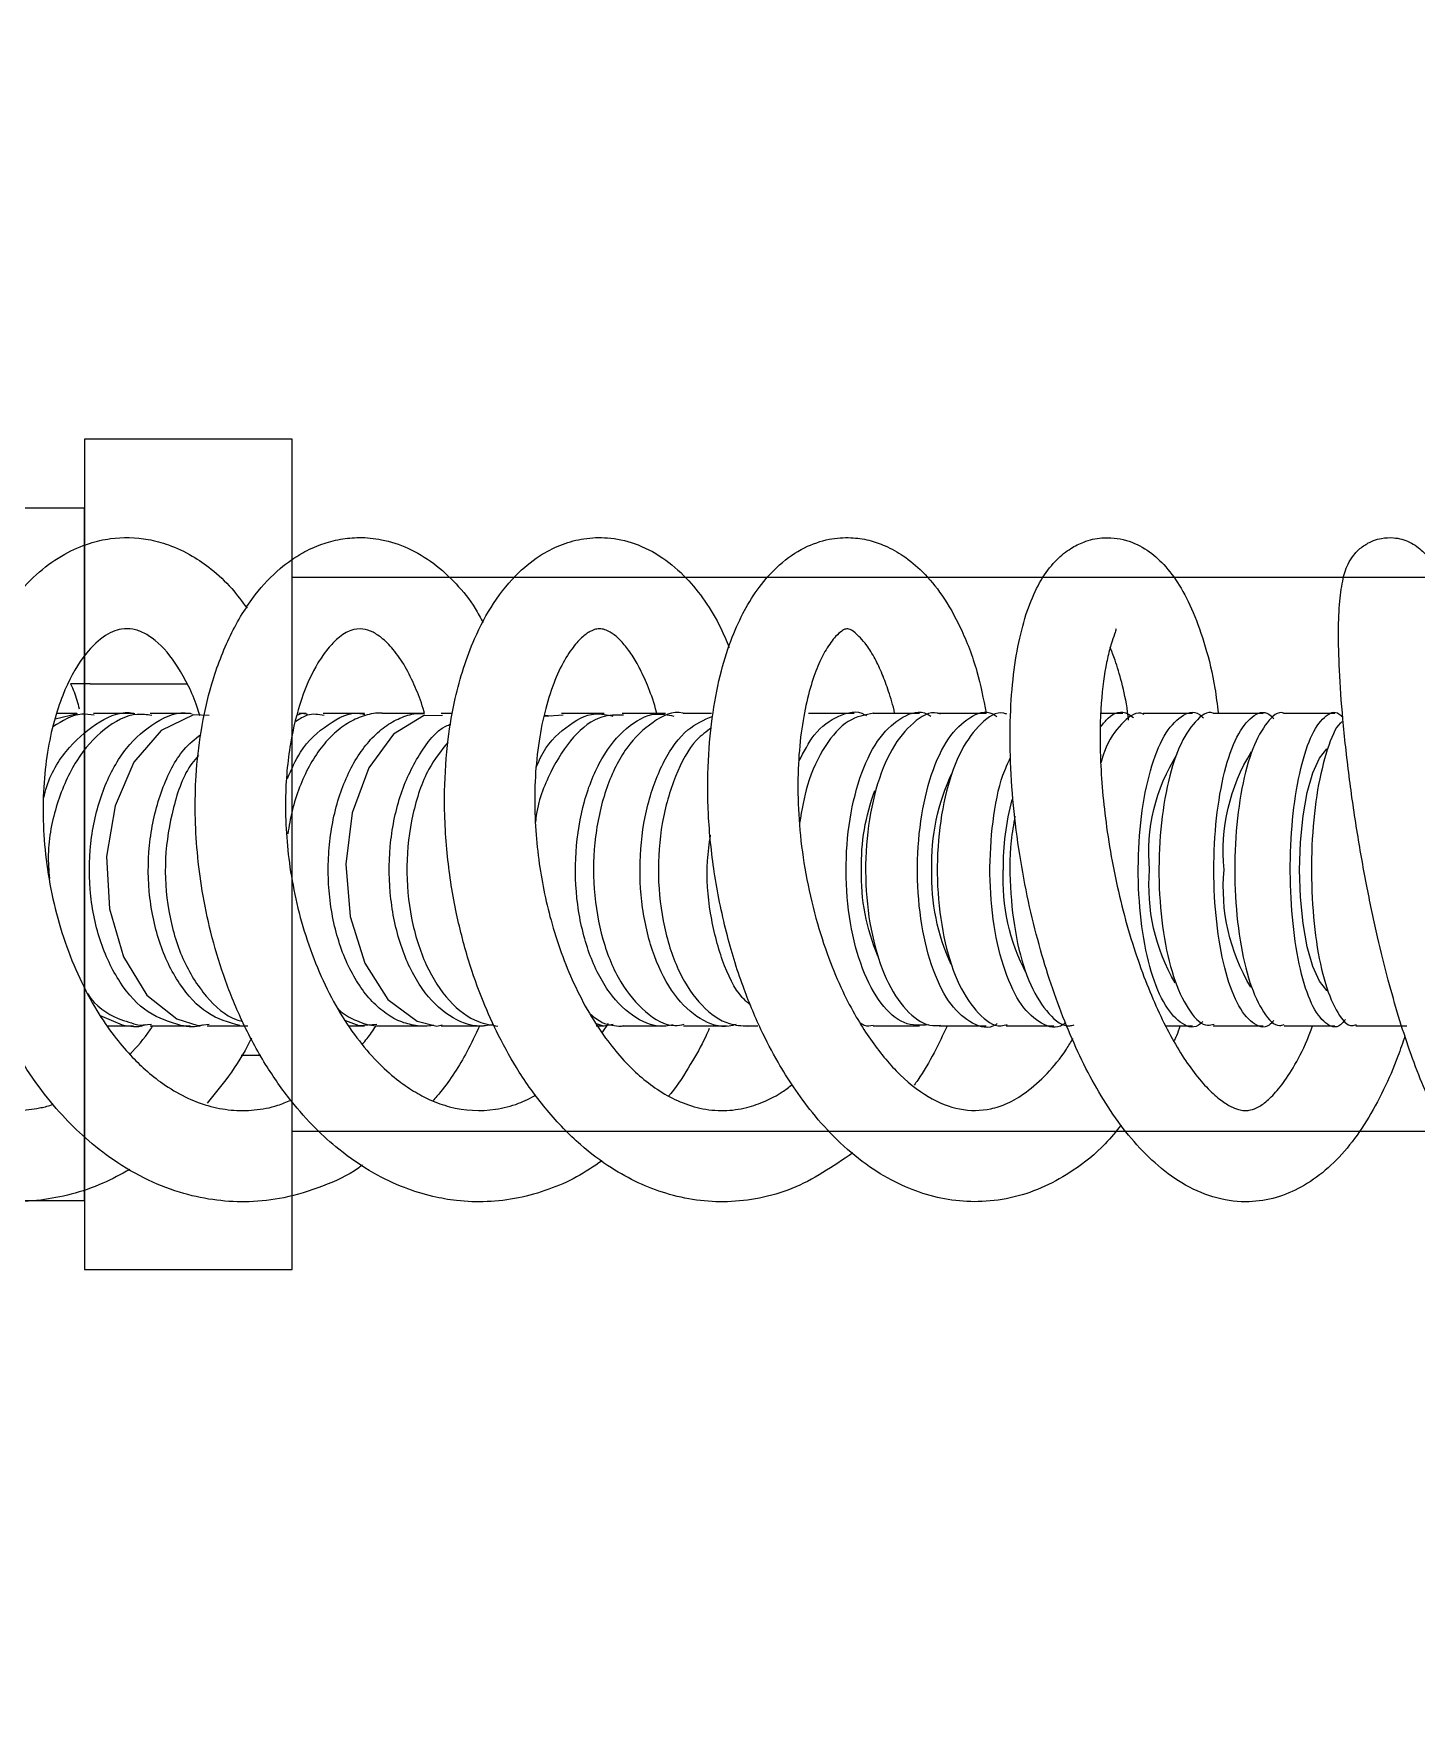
# Model space of a CAD drawing. Header units: millimetres. Extents: x 12325263 to 13848842, y -1463133 to 573208.
# Drawn here: x 12584369.4 to 12584449.3, y -830362.7 to -830265.3 of the extents above; entities that cross this region are included whole.
import ezdxf
from ezdxf.xclip import XClip

# ---------------------------------------------------------------- set-up
doc = ezdxf.new("R2010")
doc.units = ezdxf.units.MM
doc.header["$LTSCALE"] = 1000
doc.header["$XCLIPFRAME"] = 0
for name, color, linetype in [('fur202301', 252, 'Continuous'), ('WALL', 5, 'Continuous'), ('WALL-SHATCH', 8, 'Continuous'), ('建筑-楼板开洞', 251, 'Continuous')]:
    doc.layers.add(name, color=color, linetype=linetype)

# ---------------------------------------------------------------- blocks, each defined once
blk = doc.blocks.new('adgshg13-A$C7F010FC0')
at = {"layer": 'WALL-SHATCH'}
h = blk.add_hatch(color=256, dxfattribs=at)
h.dxf.hatch_style = 1
h.paths.add_polyline_path([(-60384.171, -16880.895), (-763.165, 197.479), (12587.619, -13153.304), (12587.619, -157996.02), (-162964.851, -188820.432), (-171262.381, -180522.901), (-171262.381, -31310.898), (-150707.191, -10755.708), (-131860.078, -7980.895), (-99162.381, -7980.895), (-99162.381, -4980.895), (-76620.428, -4980.895), (-70107.652, -16880.895)], flags=16)
h.paths.add_polyline_path([(-60091.229, -16380.895), (-646.877, 646.877), (12987.619, -12987.619), (12987.619, -158331.905), (-163100.584, -189250.384), (-171662.381, -180688.586), (-171662.381, -31145.213), (-150777.896, -10260.728), (-131896.687, -7480.895), (-99562.381, -7480.895), (-99562.381, -4580.895), (-76365.552, -4580.895), (-69907.506, -16380.895)])
blk = doc.blocks.new('A$C4C7A72D3')
at = {"layer": 'WALL', "color": 1}
blk.add_blockref('adgshg13-A$C7F010FC0', (210433.012, 205503.569), dxfattribs=at)
blk = doc.blocks.new('*U1544')
at = {"color": 1, "lineweight": 0, "ltscale": 10}
for points in [[(1404.124, -155), (1404.124, -175.226), (1364.124, -175.226), (1364.124, -155)], [(1368.124, -395.286), (1368.124, -187.226)], [(1400.124, -187.226), (1400.124, -394.726)]]:
    blk.add_lwpolyline(points, dxfattribs=at)
blk.add_lwpolyline([(1360.124, -187.226), (1360.124, -175.226), (1408.124, -175.226), (1408.124, -187.226)], close=True, dxfattribs=at)
blk = doc.blocks.new('asdgag2019070515155847995')
for p, q in [((151.773, -173.624), (151.773, -174.798)), ((152.093, -173.528), (151.788, -174.82)), ((150.07, -175.56), (150.07, -174.43)), ((150.07, -175.56), (150.07, -181.157)), ((151.773, -175.755), (151.773, -178.061)), ((169.81, -177.431), (169.259, -176.154)), ((169.861, -178.061), (169.861, -176.532)), ((151.773, -179.027), (151.773, -181.355)), ((169.81, -178.396), (169.743, -179.1)), ((169.861, -181.355), (169.861, -179.027)), ((169.821, -181.78), (169.746, -182.433)), ((169.861, -184.68), (169.861, -182.331)), ((171.565, -185.426), (171.565, -184.282)), ((151.773, -187.612), (151.773, -188.036)), ((151.773, -189.03), (151.773, -191.424)), ((169.846, -191.104), (169.56, -190.331)), ((169.861, -191.424), (169.861, -190.477)), ((169.767, -192.132), (169.846, -191.104)), ((151.773, -192.427), (151.773, -194.843)), ((169.846, -192.106), (169.832, -192.441)), ((169.861, -194.843), (169.861, -192.426)), ((169.852, -195.604), (169.791, -195.902)), ((151.773, -195.854), (151.773, -196.438)), ((169.861, -198.29), (169.861, -195.854)), ((151.884, -201.863), (151.935, -202.221)), ((151.886, -202.896), (151.966, -201.794)), ((151.773, -202.793), (151.773, -205.269)), ((170.241, -205.154), (169.714, -205.513)), ((169.861, -205.225), (169.735, -204.814)), ((169.768, -205.785), (169.861, -205.225)), ((169.861, -205.269), (169.861, -204.802)), ((151.773, -206.306), (151.773, -208.803)), ((169.861, -206.261), (169.826, -206.387)), ((169.861, -208.802), (169.861, -206.306)), ((151.773, -209.848), (151.773, -211.11)), ((169.861, -211.11), (169.861, -209.847)), ((151.773, -211.11), (151.773, -211.474)), ((169.861, -212.37), (169.861, -211.11)), ((169.861, -214.157), (169.861, -213.431)), ((151.773, -217.084), (151.773, -219.714)), ((151.773, -220.821), (151.773, -223.498)), ((169.861, -223.499), (169.861, -220.819)), ((151.773, -224.625), (151.773, -227.347)), ((169.861, -227.348), (169.861, -224.626)), ((169.861, -231.264), (169.861, -228.494)), ((151.773, -233.946), (151.773, -235.244)), ((151.773, -236.425), (151.773, -239.272)), ((169.861, -239.273), (169.861, -237.683)), ((151.773, -240.469), (151.773, -243.355)), ((169.861, -243.354), (169.861, -240.47)), ((151.773, -244.567), (151.773, -247.487)), ((169.861, -247.487), (169.861, -244.566)), ((169.861, -251.655), (169.861, -248.711))]:
    blk.add_line(p, q)
at = {"flags": 128}
for points in [[(151.903, -182.44), (151.859, -181.527), (152.775, -179.659), (154.598, -178.091), (157.123, -177.001), (160.063, -176.512), (163.089, -176.679), (165.858, -177.483), (168.06, -178.833), (169.444, -180.578), (169.821, -181.78), (169.821, -181.78)], [(151.898, -195.927), (151.931, -194.825), (152.989, -193.087), (154.93, -191.661), (157.534, -190.707), (160.508, -190.334), (163.517, -190.582), (166.222, -191.425), (168.318, -192.767), (169.568, -194.457), (169.852, -195.604), (169.852, -195.604)], [(160.817, -245.456), (159.224, -245.507), (157.711, -245.657), (156.354, -245.899), (155.22, -246.22), (154.367, -246.605), (153.838, -247.034), (153.838, -247.034)], [(167.832, -247.081), (167.797, -247.034), (167.267, -246.605), (166.414, -246.22), (165.281, -245.899), (163.923, -245.657), (162.41, -245.507), (160.817, -245.456)]]:
    blk.add_lwpolyline(points, dxfattribs=at)
for centre, radius, start, end in [((160.578, -232.602), 12.469, 88.90241, 110.33522), ((161.097, -232.232), 12.1, 67.07613, 91.32427), ((160.457, -236.315), 12.119, 88.29803, 115.57297), ((161.164, -236.446), 12.25, 65.19125, 91.62097), ((160.679, -243.454), 15.118, 89.47442, 105.03298), ((161.352, -240.098), 11.775, 62.28663, 92.60468), ((159.83, -247.441), 10.698, 84.70354, 122.21577), ((161.749, -247.898), 11.148, 59.79774, 94.79417), ((159.742, -251.976), 10.931, 84.35428, 121.80755), ((161.87, -252.185), 11.137, 59.00628, 95.42172)]:
    blk.add_arc(centre, radius, start, end)
at = {"color": 1}
for points, knots in [([(178.135, -177.846), (178.419, -177.333), (179.021, -176.245), (179.596, -174.512), (179.96, -172.671), (180.057, -170.762), (179.832, -168.571), (179.114, -166.094), (177.828, -163.624), (176.216, -161.545), (174.591, -159.941), (172.387, -158.184), (169.848, -156.703), (166.977, -155.511), (164.518, -154.75), (161.779, -154.183), (158.808, -153.886), (155.777, -153.924), (152.891, -154.305), (150.318, -154.975), (148.1, -155.865), (146.234, -156.93), (144.68, -158.144), (143.415, -159.511), (142.445, -161.041), (141.795, -162.756), (141.551, -164.57), (141.736, -166.351), (142.253, -167.93), (142.981, -169.263), (143.82, -170.407), (144.518, -171.073), (144.874, -171.411)], [0, 0, 0, 0, 0.025908, 0.054937, 0.081973, 0.110411, 0.142199, 0.1824, 0.226772, 0.263848, 0.293381, 0.321044, 0.377989, 0.407987, 0.44064, 0.476034, 0.514196, 0.554875, 0.59449, 0.632, 0.667437, 0.700817, 0.732846, 0.764467, 0.795727, 0.828478, 0.863262, 0.896293, 0.926215, 0.951438, 0.975314, 1, 1, 1, 1]), ([(150.056, -168.728), (150.024, -168.713), (149.508, -168.466), (148.788, -167.905), (147.934, -167.126), (147.365, -166.35), (146.976, -165.518), (146.836, -164.657), (147.03, -163.721), (147.546, -162.757), (148.624, -161.604), (150.373, -160.557), (152.29, -159.851), (154.071, -159.416), (156.135, -159.15), (158.388, -159.109), (160.673, -159.31), (163.457, -159.843), (166.508, -160.874), (169.031, -162.276), (170.625, -163.466), (171.73, -164.464), (172.855, -165.729), (173.792, -167.19), (174.413, -168.726), (174.708, -170.083), (174.769, -171.389), (174.633, -172.44), (174.485, -173.135), (174.389, -173.399), (174.375, -173.437)], [0, 0, 0, 0, 0.0023088, 0.038316, 0.0717009, 0.1025831, 0.1353114, 0.1848474, 0.2290935, 0.2644069, 0.3196064, 0.3809095, 0.4147127, 0.4506698, 0.4887634, 0.5288342, 0.5677669, 0.6042167, 0.6693891, 0.7261567, 0.7524985, 0.7777278, 0.8103371, 0.8541665, 0.8881771, 0.920967, 0.9509796, 0.9806669, 0.9972284, 1, 1, 1, 1]), ([(177.903, -191.293), (177.954, -191.223), (178.474, -190.5), (179.159, -188.98), (179.822, -186.865), (180.054, -184.795), (179.967, -182.863), (179.567, -180.892), (178.806, -178.883), (177.704, -176.978), (176.405, -175.322), (174.982, -173.885), (173.321, -172.525), (171.264, -171.18), (168.814, -169.942), (166.058, -168.91), (163.125, -168.155), (160.109, -167.706), (157.077, -167.571), (154.133, -167.761), (151.381, -168.256), (148.91, -169.027), (146.766, -170.031), (144.987, -171.222), (143.581, -172.566), (142.554, -174.018), (141.943, -175.426), (141.582, -177.041), (141.613, -178.591), (142.039, -180.191), (142.618, -181.417), (143.466, -182.628), (144.455, -183.705), (145.319, -184.34), (145.713, -184.629)], [0, 0, 0, 0, 0.003709, 0.038325, 0.073603, 0.104235, 0.132898, 0.162254, 0.195053, 0.229012, 0.258233, 0.284086, 0.312856, 0.345163, 0.38095, 0.418175, 0.455712, 0.493605, 0.531899, 0.57064, 0.60891, 0.646046, 0.682109, 0.717126, 0.750718, 0.782499, 0.811026, 0.834187, 0.874908, 0.897292, 0.924776, 0.948516, 0.976515, 1, 1, 1, 1]), ([(151.924, -181.901), (151.755, -181.852), (151.115, -181.667), (149.728, -181.049), (148.02, -179.959), (147.17, -178.833), (146.893, -178.048), (146.886, -177.223), (147.26, -176.342), (148.449, -175.105), (150.283, -174.096), (152.24, -173.447), (154.023, -173.063), (156.045, -172.841), (158.236, -172.818), (160.51, -173.017), (162.791, -173.436), (165.014, -174.076), (167.094, -174.912), (168.911, -175.879), (170.384, -176.883), (171.512, -177.834), (172.437, -178.781), (173.264, -179.826), (174.239, -181.477), (174.753, -183.249), (174.74, -185.07), (174.537, -186.214), (174.246, -186.905), (174.142, -187.152)], [0, 0, 0, 0, 0.010006, 0.037852, 0.097288, 0.162856, 0.198245, 0.231825, 0.288231, 0.343933, 0.403662, 0.435797, 0.469392, 0.504422, 0.540196, 0.57601, 0.611816, 0.647568, 0.683224, 0.717471, 0.74761, 0.773595, 0.795916, 0.821758, 0.853362, 0.916933, 0.948638, 0.981691, 1, 1, 1, 1]), ([(177.644, -205.145), (177.97, -204.662), (178.634, -203.677), (179.333, -202.053), (179.833, -200.306), (180.047, -198.513), (179.988, -196.859), (179.711, -195.26), (179.213, -193.651), (178.342, -191.816), (177.157, -190.085), (175.731, -188.506), (174.119, -187.072), (172.051, -185.622), (169.612, -184.31), (167.024, -183.266), (164.497, -182.515), (161.367, -181.869), (158.305, -181.591), (155.244, -181.659), (152.686, -181.942), (149.903, -182.571), (147.19, -183.615), (144.975, -184.972), (143.448, -186.412), (142.531, -187.712), (141.986, -188.907), (141.694, -190.008), (141.586, -191.178), (141.71, -192.491), (142.186, -193.963), (143.059, -195.431), (144.267, -196.728), (145.42, -197.673), (146.262, -198.128), (146.54, -198.278)], [0, 0, 0, 0, 0.02537, 0.051712, 0.079066, 0.106764, 0.133861, 0.155283, 0.181188, 0.210073, 0.244836, 0.270101, 0.298789, 0.332675, 0.369546, 0.404134, 0.436254, 0.466132, 0.520946, 0.549026, 0.582319, 0.62097, 0.665114, 0.709419, 0.7463, 0.775564, 0.797991, 0.818837, 0.839343, 0.863985, 0.893855, 0.924885, 0.955167, 0.985158, 1, 1, 1, 1]), ([(170.553, -184.881), (170.612, -184.852), (171.397, -184.471), (172.7, -183.646), (173.802, -182.743), (174.31, -182.327)], [0, 0, 0, 0, 0.042238, 0.558425, 1, 1, 1, 1]), ([(151.773, -194.879), (151.745, -194.872), (151.233, -194.741), (150.351, -194.396), (149.151, -193.836), (148.155, -193.168), (147.454, -192.492), (147.04, -191.855), (146.859, -191.314), (146.939, -190.601), (147.328, -189.972), (147.985, -189.321), (149.069, -188.552), (150.804, -187.751), (153.548, -187.056), (156.856, -186.757), (160.059, -186.963), (162.8, -187.478), (164.932, -188.077), (167.002, -188.877), (168.905, -189.851), (170.556, -190.946), (171.9, -192.091), (172.904, -193.202), (173.63, -194.242), (174.171, -195.27), (174.72, -196.801), (174.814, -198.589), (174.403, -200.224), (174.016, -200.997), (173.846, -201.335)], [0, 0, 0, 0, 0.001666, 0.029737, 0.061007, 0.095368, 0.129704, 0.160985, 0.198697, 0.242236, 0.288029, 0.319776, 0.349261, 0.403801, 0.453857, 0.508416, 0.56905, 0.601422, 0.635028, 0.669769, 0.704166, 0.737513, 0.769784, 0.799154, 0.823792, 0.847415, 0.876004, 0.940877, 0.974135, 1, 1, 1, 1]), ([(169.861, -198.063), (170.359, -197.826), (171.717, -197.178), (173.157, -196.256), (174.002, -195.522), (174.173, -195.374)], [0, 0, 0, 0, 0.315392, 0.861381, 1, 1, 1, 1]), ([(177.189, -219.634), (177.972, -218.487), (179.141, -216.773), (179.84, -214.271), (180.057, -212.411), (179.96, -210.608), (179.578, -208.863), (178.941, -207.214), (178.026, -205.558), (176.678, -203.772), (174.823, -201.972), (172.663, -200.4), (170.511, -199.185), (168.342, -198.207), (165.932, -197.353), (163.054, -196.619), (159.752, -196.119), (156.397, -195.984), (153.409, -196.192), (151.048, -196.603), (149.134, -197.12), (147.248, -197.826), (145.305, -198.868), (143.681, -200.195), (142.613, -201.55), (141.972, -202.848), (141.639, -204.12), (141.587, -205.53), (141.917, -207.09), (142.715, -208.645), (143.896, -210.014), (145.266, -211.103), (146.612, -211.928), (147.593, -212.329), (147.969, -212.482)], [0, 0, 0, 0, 0.059009, 0.088217, 0.116163, 0.143528, 0.170583, 0.195792, 0.221404, 0.253085, 0.290512, 0.325798, 0.356088, 0.382653, 0.412826, 0.447891, 0.487854, 0.531088, 0.569248, 0.601194, 0.62693, 0.653442, 0.689275, 0.727907, 0.758756, 0.782408, 0.806023, 0.831304, 0.860722, 0.893821, 0.924707, 0.953093, 0.982036, 1, 1, 1, 1]), ([(151.773, -208.297), (151.754, -208.293), (151.196, -208.173), (150.334, -207.846), (149.212, -207.362), (148.345, -206.849), (147.683, -206.343), (147.211, -205.846), (146.962, -205.401), (146.883, -205.058), (146.908, -204.783), (147.031, -204.463), (147.37, -203.973), (148.059, -203.357), (149.124, -202.718), (150.592, -202.122), (152.369, -201.65), (154.362, -201.344), (156.449, -201.225), (158.492, -201.285), (160.412, -201.486), (162.229, -201.806), (164.679, -202.41), (167.116, -203.317), (169.301, -204.489), (170.711, -205.435), (171.842, -206.377), (172.783, -207.343), (173.574, -208.373), (174.221, -209.536), (174.655, -210.821), (174.788, -212.188), (174.621, -213.444), (174.227, -214.55), (173.78, -215.43), (173.39, -215.936), (173.244, -216.126)], [0, 0, 0, 0, 0.001035, 0.030656, 0.056588, 0.081534, 0.110013, 0.141947, 0.173332, 0.199125, 0.227074, 0.252745, 0.283963, 0.314861, 0.351456, 0.388278, 0.424338, 0.459559, 0.493398, 0.524742, 0.553517, 0.579726, 0.606162, 0.664962, 0.695598, 0.72389, 0.74984, 0.773946, 0.800555, 0.830652, 0.863497, 0.898288, 0.932094, 0.960612, 0.985224, 1, 1, 1, 1]), ([(170.004, -211.34), (170.156, -211.274), (170.883, -210.954), (172.129, -210.211), (173.297, -209.507), (173.839, -209.043), (173.884, -209.006)], [0, 0, 0, 0, 0.106502, 0.508914, 0.959957, 1, 1, 1, 1]), ([(175.568, -235.151), (175.941, -234.848), (176.982, -234.006), (178.148, -232.523), (179.173, -230.755), (179.796, -228.961), (180.051, -227.146), (179.963, -225.382), (179.572, -223.682), (178.884, -222.012), (177.859, -220.337), (176.505, -218.744), (174.971, -217.353), (173.448, -216.229), (171.85, -215.234), (169.93, -214.232), (167.429, -213.197), (164.367, -212.259), (160.999, -211.581), (157.643, -211.242), (154.536, -211.239), (151.754, -211.51), (149.369, -211.992), (147.407, -212.62), (145.821, -213.348), (144.407, -214.233), (143.12, -215.391), (142.178, -216.748), (141.676, -218.199), (141.586, -219.451), (141.746, -220.558), (142.1, -221.586), (142.683, -222.625), (143.618, -223.744), (144.983, -224.873), (146.889, -225.94), (149.159, -226.826), (150.952, -227.181), (151.773, -227.343)], [0, 0, 0, 0, 0.01861, 0.051847, 0.078631, 0.105715, 0.133291, 0.159104, 0.184168, 0.209101, 0.236375, 0.265787, 0.29237, 0.314901, 0.335055, 0.359939, 0.390375, 0.426317, 0.465192, 0.502435, 0.538017, 0.572013, 0.603861, 0.632499, 0.657916, 0.68253, 0.710958, 0.741076, 0.767362, 0.789623, 0.808021, 0.825406, 0.846341, 0.870811, 0.899223, 0.931896, 0.968811, 1, 1, 1, 1]), ([(151.773, -222.056), (151.772, -222.056), (151.304, -221.965), (150.541, -221.721), (149.458, -221.333), (148.554, -220.897), (147.677, -220.36), (147.023, -219.666), (146.892, -219.455), (146.899, -219.189), (147.007, -219.013), (147.336, -218.614), (148.002, -218.121), (149.023, -217.605), (150.311, -217.15), (151.951, -216.772), (153.911, -216.516), (156.121, -216.427), (158.534, -216.54), (161.077, -216.889), (163.585, -217.458), (165.866, -218.191), (167.774, -218.993), (169.278, -219.784), (170.904, -220.808), (172.616, -222.199), (174.074, -224.025), (174.764, -225.832), (174.757, -227.365), (174.349, -228.596), (173.718, -229.677), (172.656, -230.855), (171.562, -231.775), (170.781, -232.239), (170.568, -232.365)], [0, 0, 0, 0, 0.0000751, 0.0237584, 0.0448854, 0.0682913, 0.0959239, 0.1385658, 0.1829532, 0.2175975, 0.240039, 0.2667097, 0.301199, 0.3298233, 0.3596796, 0.3907647, 0.4230392, 0.4563278, 0.4905521, 0.5256623, 0.5615512, 0.5949911, 0.6242095, 0.6492513, 0.6702301, 0.7135445, 0.7623725, 0.8115783, 0.8623414, 0.8904194, 0.9211894, 0.9550405, 0.9877164, 1, 1, 1, 1]), ([(169.861, -225.083), (170.378, -224.841), (171.47, -224.329), (172.588, -223.674), (173.174, -223.252), (173.272, -223.182)], [0, 0, 0, 0, 0.428301, 0.905174, 1, 1, 1, 1]), ([(170.423, -251.546), (170.818, -251.414), (171.919, -251.045), (173.587, -250.313), (175.376, -249.352), (176.95, -248.228), (178.232, -246.976), (179.196, -245.606), (179.83, -244.088), (180.087, -242.451), (179.883, -240.679), (179.127, -238.863), (177.998, -237.287), (176.604, -235.898), (175.002, -234.669), (172.692, -233.247), (170.048, -232.019), (167.16, -230.984), (164.815, -230.287), (162.276, -229.683), (159.545, -229.195), (156.703, -228.856), (153.903, -228.7), (151.289, -228.744), (148.959, -228.973), (146.951, -229.363), (145.289, -229.89), (143.926, -230.565), (142.92, -231.358), (142.276, -232.14), (141.812, -233.06), (141.57, -234.114), (141.698, -235.44), (142.318, -236.696), (143.191, -237.673), (144.385, -238.557), (145.933, -239.346), (147.929, -240.041), (149.888, -240.531), (151.276, -240.695), (151.757, -240.751)], [0, 0, 0, 0, 0.014191, 0.039602, 0.066207, 0.092726, 0.119004, 0.144642, 0.169235, 0.195018, 0.22514, 0.255392, 0.284207, 0.311621, 0.337726, 0.362607, 0.411412, 0.436041, 0.461242, 0.488155, 0.516852, 0.547374, 0.578906, 0.60967, 0.639658, 0.668925, 0.696903, 0.722633, 0.745813, 0.764396, 0.778578, 0.797184, 0.821375, 0.843965, 0.866464, 0.892019, 0.920458, 0.950806, 0.982977, 1, 1, 1, 1]), ([(146.885, -234.817), (146.906, -234.83), (146.953, -234.859), (147.252, -234.742), (147.913, -234.516), (149.13, -234.22), (151.139, -233.948), (154.403, -233.886), (157.709, -234.18), (160.63, -234.663), (162.893, -235.163), (165.044, -235.77), (167.575, -236.641), (170.344, -237.878), (172.432, -239.211), (173.621, -240.277), (174.238, -241.017), (174.566, -241.575), (174.714, -241.994), (174.748, -242.333), (174.709, -242.671), (174.53, -243.121), (174.164, -243.62), (173.439, -244.326), (172.261, -245.114), (171.058, -245.754), (170.133, -246.098), (169.861, -246.199)], [0, 0, 0, 0, 0.029519, 0.064547, 0.095228, 0.124518, 0.185253, 0.250023, 0.322708, 0.362159, 0.402274, 0.440671, 0.477261, 0.544926, 0.612523, 0.647642, 0.682308, 0.71553, 0.744983, 0.767229, 0.788923, 0.82244, 0.863721, 0.901755, 0.939929, 0.982326, 1, 1, 1, 1]), ([(169.861, -266.443), (170.13, -266.38), (171.215, -266.124), (172.896, -265.611), (174.867, -264.89), (176.543, -264.086), (178.033, -263.12), (179.31, -261.778), (179.886, -260.452), (180.02, -259.454), (179.985, -258.653), (179.766, -257.687), (179.142, -256.475), (177.93, -255.188), (176.454, -254.143), (174.391, -253.021), (171.964, -252.032), (169.311, -251.17), (167.128, -250.551), (164.63, -249.935), (161.777, -249.329), (158.624, -248.767), (155.296, -248.289), (152.105, -247.943), (149.298, -247.742), (147.037, -247.689), (145.299, -247.753), (143.98, -247.961), (143.263, -248.16), (142.563, -248.617), (142.111, -249.093), (141.801, -249.669), (141.639, -250.243), (141.599, -250.985), (141.842, -251.862), (142.422, -252.624), (143.012, -253.046), (143.581, -253.306), (144.596, -253.608), (146.301, -253.897), (148.537, -254.086), (150.489, -254.17), (151.477, -254.17), (151.773, -254.17)], [0, 0, 0, 0, 0.009501, 0.038362, 0.066692, 0.094557, 0.122965, 0.154013, 0.184665, 0.199328, 0.210682, 0.225907, 0.255759, 0.285226, 0.312716, 0.338666, 0.388213, 0.41213, 0.436661, 0.464106, 0.494521, 0.52789, 0.564206, 0.603103, 0.640304, 0.67471, 0.706455, 0.735614, 0.761679, 0.772643, 0.782349, 0.790684, 0.796684, 0.805149, 0.816846, 0.829295, 0.841258, 0.859224, 0.885763, 0.920794, 0.964282, 0.989265, 1, 1, 1, 1])]:
    blk.add_open_spline(points, degree=3, knots=knots, dxfattribs=at)
for points, knots in [([(156.675, -172.87), (156.451, -172.926), (155.279, -173.217), (153.613, -174.333), (152.183, -176.058), (151.602, -177.44), (151.786, -178.116), (151.792, -178.14)], [0, 0, 0, 0, 0.072066, 0.377633, 0.6832, 0.988767, 1, 1, 1, 1]), ([(151.899, -179.116), (151.863, -178.839), (151.738, -177.898), (152.608, -176.335), (154.387, -174.694), (156.948, -173.578), (159.396, -173.054), (160.863, -173.168), (161.32, -173.203)], [0, 0, 0, 0, 0.085936, 0.291258, 0.49658, 0.701901, 0.90722, 1, 1, 1, 1]), ([(151.891, -175.792), (151.854, -175.552), (151.725, -174.732), (152.214, -173.958), (152.56, -173.41)], [0, 0, 0, 0, 0.29161, 1, 1, 1, 1]), ([(150.07, -174.43), (150.379, -174.565), (150.834, -174.764), (151.354, -174.879), (151.52, -174.916)], [0, 0, 0, 0, 0.680893, 1, 1, 1, 1]), ([(169.821, -180.805), (169.626, -180.158), (169.236, -178.863), (167.429, -177.218), (164.949, -176.035), (161.985, -175.453), (158.893, -175.536), (156.023, -176.275), (153.666, -177.588), (152.221, -179.318), (151.614, -180.702), (151.801, -181.404), (151.816, -181.461)], [0, 0, 0, 0, 0.110034, 0.220068, 0.330102, 0.440136, 0.55017, 0.660204, 0.770238, 0.880272, 0.990306, 1, 1, 1, 1]), ([(167.976, -175.415), (167.981, -175.418), (168.73, -175.871), (169.395, -176.941), (169.694, -177.992), (169.81, -178.396)], [0, 0, 0, 0, 0.004389, 0.616738, 1, 1, 1, 1]), ([(169.775, -178.761), (169.788, -178.732), (169.977, -178.304), (169.891, -177.852), (169.81, -177.431)], [0, 0, 0, 0, 0.067788, 1, 1, 1, 1]), ([(171.496, -177.853), (171.051, -178.263), (170.547, -178.728), (169.932, -179.121), (169.861, -179.166)], [0, 0, 0, 0, 0.884954, 1, 1, 1, 1]), ([(169.831, -184.21), (169.648, -183.569), (169.283, -182.289), (167.508, -180.652), (165.051, -179.465), (162.1, -178.868), (158.999, -178.922), (156.141, -179.64), (154.008, -180.701), (153.268, -181.614), (152.996, -181.95)], [0, 0, 0, 0, 0.131883, 0.263765, 0.395648, 0.52753, 0.659413, 0.791295, 0.923178, 1, 1, 1, 1]), ([(154.22, -181.814), (154.368, -181.684), (155.111, -181.03), (157.196, -180.298), (160.153, -179.803), (163.243, -180.003), (166.057, -180.83), (168.234, -182.211), (169.348, -183.485), (169.551, -184.24), (169.583, -184.358)], [0, 0, 0, 0, 0.0386232, 0.1940251, 0.3494257, 0.5048254, 0.6602249, 0.815625, 0.9710262, 1, 1, 1, 1]), ([(169.789, -182.056), (169.793, -182.048), (169.976, -181.648), (169.898, -181.222), (169.821, -180.805)], [0, 0, 0, 0, 0.020019, 1, 1, 1, 1]), ([(155.554, -186.959), (155.019, -187.196), (153.652, -187.801), (152.355, -189.288), (151.654, -190.624), (151.817, -191.338), (151.837, -191.43)], [0, 0, 0, 0, 0.230489, 0.588902, 0.947315, 1, 1, 1, 1]), ([(151.778, -192.439), (151.776, -192.428), (151.732, -192.099), (151.884, -191.455), (152.254, -190.535), (152.891, -189.675), (153.752, -188.887), (154.806, -188.204), (156.043, -187.64), (157.359, -187.215), (158.299, -187.055), (158.741, -186.98)], [0, 0, 0, 0, 0.004565, 0.132141, 0.256121, 0.383697, 0.507677, 0.635252, 0.759232, 0.886806, 1, 1, 1, 1]), ([(151.873, -187.549), (151.828, -187.644), (151.742, -187.827), (151.806, -188.014), (151.837, -188.105)], [0, 0, 0, 0, 0.51503, 1, 1, 1, 1]), ([(151.902, -189.087), (151.849, -188.757), (151.757, -188.191), (152.106, -187.671), (152.251, -187.456)], [0, 0, 0, 0, 0.585059, 1, 1, 1, 1]), ([(169.852, -194.594), (169.805, -194.289), (169.711, -193.67), (169.251, -192.78), (168.564, -191.941), (167.66, -191.192), (166.554, -190.539), (165.296, -190.014), (163.898, -189.622), (162.426, -189.381), (160.895, -189.294), (159.375, -189.364), (157.883, -189.591), (156.487, -189.964), (155.202, -190.48), (154.086, -191.114), (153.154, -191.861), (152.443, -192.685), (151.979, -193.577), (151.763, -194.324), (151.795, -194.769), (151.804, -194.9)], [0, 0, 0, 0, 0.053511, 0.108575, 0.162086, 0.217149, 0.27066, 0.325724, 0.379235, 0.434298, 0.487809, 0.542872, 0.596384, 0.651447, 0.704958, 0.760021, 0.813533, 0.868596, 0.922107, 0.97717, 1, 1, 1, 1]), ([(168.826, -189.855), (168.887, -189.918), (169.211, -190.256), (169.503, -190.823), (169.764, -191.517), (169.819, -191.909), (169.846, -192.106)], [0, 0, 0, 0, 0.093696, 0.499845, 0.748534, 1, 1, 1, 1]), ([(170.899, -191.288), (170.686, -191.473), (170.363, -191.753), (169.975, -191.999), (169.842, -192.083)], [0, 0, 0, 0, 0.657904, 1, 1, 1, 1]), ([(169.763, -198.88), (169.809, -198.624), (169.961, -197.761), (169.392, -196.282), (167.827, -194.685), (165.444, -193.493), (162.545, -192.842), (159.455, -192.805), (156.496, -193.383), (154.114, -194.53), (152.699, -195.619), (152.441, -196.31), (152.406, -196.406)], [0, 0, 0, 0, 0.0492057, 0.1657061, 0.2822065, 0.3987069, 0.5152072, 0.6317075, 0.7482078, 0.8647081, 0.9812085, 1, 1, 1, 1]), ([(153.446, -196.243), (153.932, -195.851), (155.031, -194.968), (157.592, -194.124), (160.611, -193.762), (163.677, -194.037), (166.418, -194.903), (168.514, -196.266), (169.639, -197.76), (169.796, -198.749), (169.856, -199.13)], [0, 0, 0, 0, 0.107315, 0.242043, 0.37677, 0.511496, 0.646221, 0.780948, 0.915675, 1, 1, 1, 1]), ([(169.802, -195.404), (169.818, -195.329), (169.875, -195.06), (169.862, -194.789), (169.852, -194.594)], [0, 0, 0, 0, 0.27993, 1, 1, 1, 1]), ([(154.913, -201.343), (154.716, -201.423), (153.68, -201.838), (152.519, -203.03), (151.665, -204.5), (151.867, -205.427), (151.939, -205.763)], [0, 0, 0, 0, 0.084275, 0.440968, 0.797661, 1, 1, 1, 1]), ([(151.881, -206.381), (151.878, -205.963), (151.871, -204.95), (153.032, -203.435), (155.084, -202.138), (156.918, -201.406), (157.995, -201.307), (158.072, -201.3)], [0, 0, 0, 0, 0.186092, 0.450642, 0.71519, 0.979736, 1, 1, 1, 1]), ([(169.778, -209.258), (169.812, -209.112), (169.978, -208.39), (169.497, -207.066), (168.042, -205.511), (165.727, -204.323), (162.872, -203.642), (159.78, -203.543), (156.81, -204.036), (154.279, -205.068), (152.53, -206.518), (151.681, -208.005), (151.866, -208.936), (151.936, -209.285)], [0, 0, 0, 0, 0.025564, 0.127068, 0.228572, 0.330076, 0.43158, 0.533084, 0.634588, 0.736092, 0.837596, 0.9391, 1, 1, 1, 1]), ([(169.141, -204.439), (169.333, -204.675), (169.8, -205.249), (169.838, -205.886), (169.861, -206.261)], [0, 0, 0, 0, 0.412401, 1, 1, 1, 1]), ([(151.789, -209.861), (151.783, -209.844), (151.611, -209.252), (152.218, -208.053), (153.644, -206.51), (155.997, -205.337), (158.861, -204.674), (161.956, -204.594), (164.915, -205.106), (167.432, -206.154), (169.13, -207.616), (169.926, -208.941), (169.785, -209.701), (169.751, -209.881)], [0, 0, 0, 0, 0.003313, 0.110369, 0.217426, 0.324482, 0.431537, 0.538592, 0.645646, 0.7527, 0.859755, 0.966811, 1, 1, 1, 1]), ([(169.763, -212.896), (169.801, -212.762), (169.991, -212.071), (169.56, -210.791), (168.164, -209.268), (165.895, -208.092), (163.065, -207.398), (159.98, -207.265), (156.984, -207.706), (154.444, -208.676), (152.601, -210.002), (152.157, -211.046), (151.948, -211.538)], [0, 0, 0, 0, 0.026367, 0.135885, 0.245402, 0.35492, 0.464437, 0.573954, 0.683471, 0.792988, 0.902505, 1, 1, 1, 1]), ([(152.623, -211.472), (152.833, -211.176), (153.415, -210.353), (155.355, -209.319), (158.08, -208.532), (161.158, -208.308), (164.184, -208.658), (166.838, -209.548), (168.797, -210.873), (169.774, -212.288), (169.835, -213.206), (169.858, -213.559)], [0, 0, 0, 0, 0.0686451, 0.1907799, 0.3129117, 0.4350407, 0.5571681, 0.6792956, 0.8014249, 0.9235572, 1, 1, 1, 1]), ([(168.661, -213.752), (168.52, -213.58), (167.975, -212.916), (166.119, -212.044), (163.39, -211.343), (160.784, -211.126), (159.313, -211.344), (158.821, -211.416)], [0, 0, 0, 0, 0.0906365, 0.3503269, 0.6100166, 0.8697058, 1, 1, 1, 1]), ([(154.553, -216.522), (154.004, -216.804), (152.743, -217.455), (151.865, -218.806), (151.563, -219.887), (151.897, -220.396), (151.915, -220.425)], [0, 0, 0, 0, 0.272074, 0.625543, 0.979013, 1, 1, 1, 1]), ([(151.779, -220.856), (151.866, -220.352), (152.041, -219.34), (153.573, -217.997), (155.651, -216.991), (157.367, -216.689), (158.121, -216.557)], [0, 0, 0, 0, 0.262513, 0.527619, 0.792721, 1, 1, 1, 1]), ([(169.791, -224.025), (169.818, -223.546), (169.873, -222.586), (168.663, -221.234), (166.641, -220.141), (163.943, -219.425), (160.898, -219.169), (157.841, -219.401), (155.127, -220.093), (153.028, -221.173), (151.904, -222.503), (151.564, -223.558), (151.898, -224.076), (151.938, -224.138)], [0, 0, 0, 0, 0.098662, 0.197323, 0.295985, 0.394646, 0.493307, 0.591968, 0.690629, 0.78929, 0.887951, 0.986613, 1, 1, 1, 1]), ([(151.827, -224.7), (151.808, -224.646), (151.623, -224.122), (152.248, -223.105), (153.721, -221.852), (156.096, -220.907), (158.975, -220.382), (162.071, -220.335), (165.02, -220.771), (167.507, -221.642), (169.2, -222.848), (169.886, -223.931), (169.824, -224.551), (169.81, -224.696)], [0, 0, 0, 0, 0.012314, 0.118477, 0.22464, 0.330801, 0.43696, 0.543116, 0.649271, 0.755426, 0.861584, 0.967745, 1, 1, 1, 1]), ([(169.649, -220.037), (169.708, -220.122), (169.881, -220.374), (169.84, -220.643), (169.812, -220.822)], [0, 0, 0, 0, 0.334322, 1, 1, 1, 1]), ([(169.713, -227.983), (169.734, -227.954), (170.071, -227.501), (169.784, -226.538), (168.756, -225.279), (166.726, -224.24), (164.058, -223.555), (161.018, -223.298), (157.956, -223.497), (155.222, -224.13), (153.095, -225.128), (151.927, -226.368), (151.567, -227.377), (151.908, -227.886), (151.963, -227.967)], [0, 0, 0, 0, 0.006672, 0.104159, 0.201647, 0.299135, 0.396622, 0.494109, 0.591596, 0.689083, 0.78657, 0.884057, 0.981545, 1, 1, 1, 1]), ([(151.834, -228.547), (151.813, -228.487), (151.636, -227.986), (152.285, -227.028), (153.793, -225.863), (156.191, -224.991), (159.084, -224.514), (162.18, -224.487), (165.116, -224.911), (167.589, -225.739), (169.219, -226.876), (169.957, -227.88), (169.794, -228.442), (169.759, -228.56)], [0, 0, 0, 0, 0.014487, 0.120829, 0.227172, 0.333512, 0.43985, 0.546185, 0.65252, 0.758855, 0.865192, 0.971532, 1, 1, 1, 1]), ([(169.654, -231.938), (169.695, -231.889), (170.062, -231.448), (169.798, -230.528), (168.776, -229.353), (166.758, -228.383), (164.099, -227.741), (161.053, -227.492), (158.022, -227.684), (155.647, -228.131), (154.665, -228.603), (154.342, -228.757)], [0, 0, 0, 0, 0.01632, 0.147697, 0.279073, 0.410449, 0.541825, 0.673201, 0.804576, 0.935951, 1, 1, 1, 1]), ([(157.725, -229.007), (158.196, -228.925), (159.605, -228.68), (162.233, -228.714), (165.15, -229.098), (167.619, -229.878), (169.231, -230.938), (169.957, -231.85), (169.803, -232.347), (169.777, -232.433)], [0, 0, 0, 0, 0.088075, 0.263186, 0.438296, 0.613407, 0.788521, 0.96364, 1, 1, 1, 1]), ([(152.178, -235.576), (152.019, -235.558), (151.195, -235.467), (150.014, -235.191), (148.761, -234.837), (148.213, -234.606), (147.984, -234.509)], [0, 0, 0, 0, 0.084729, 0.439149, 0.764494, 1, 1, 1, 1]), ([(152.547, -233.976), (152.371, -234.112), (151.75, -234.591), (151.58, -235.274), (151.943, -235.746), (152.023, -235.851)], [0, 0, 0, 0, 0.234448, 0.830398, 1, 1, 1, 1]), ([(151.849, -236.483), (151.822, -236.416), (151.643, -235.969), (152.346, -235.147), (153.387, -234.339), (154.419, -234.04), (154.642, -233.975)], [0, 0, 0, 0, 0.07189, 0.479631, 0.887371, 1, 1, 1, 1]), ([(169.594, -239.873), (169.674, -239.786), (170.06, -239.362), (169.742, -238.54), (168.602, -237.555), (166.507, -236.757), (163.791, -236.246), (160.735, -236.075), (157.688, -236.264), (154.999, -236.793), (152.945, -237.604), (151.858, -238.595), (151.578, -239.411), (151.975, -239.825), (152.051, -239.904)], [0, 0, 0, 0, 0.024773, 0.120049, 0.215324, 0.310599, 0.405874, 0.501148, 0.596423, 0.691697, 0.786972, 0.882247, 0.977522, 1, 1, 1, 1]), ([(151.798, -240.516), (151.789, -240.499), (151.605, -240.136), (152.196, -239.404), (153.609, -238.468), (155.948, -237.754), (158.805, -237.347), (161.899, -237.292), (164.863, -237.595), (167.39, -238.223), (169.109, -239.103), (169.923, -239.92), (169.779, -240.398), (169.741, -240.525)], [0, 0, 0, 0, 0.005223, 0.111489, 0.217755, 0.324019, 0.43028, 0.536539, 0.642796, 0.749055, 0.855315, 0.961578, 1, 1, 1, 1]), ([(169.861, -238.534), (170.053, -238.475), (170.347, -238.384), (170.604, -238.251), (170.694, -238.205)], [0, 0, 0, 0, 0.649548, 1, 1, 1, 1]), ([(169.54, -243.97), (169.636, -243.879), (170.053, -243.484), (169.77, -242.723), (168.659, -241.823), (166.592, -241.091), (163.894, -240.616), (160.843, -240.449), (157.79, -240.61), (155.083, -241.081), (153.004, -241.809), (151.875, -242.707), (151.581, -243.473), (151.999, -243.874), (152.099, -243.971)], [0, 0, 0, 0, 0.028152, 0.122348, 0.216544, 0.31074, 0.404936, 0.499131, 0.593326, 0.687522, 0.781717, 0.875913, 0.970109, 1, 1, 1, 1]), ([(151.797, -244.576), (151.789, -244.56), (151.617, -244.229), (152.233, -243.565), (153.677, -242.721), (156.04, -242.08), (158.911, -241.721), (162.007, -241.683), (164.96, -241.969), (167.468, -242.549), (169.149, -243.355), (169.931, -244.076), (169.788, -244.485), (169.757, -244.576)], [0, 0, 0, 0, 0.005323, 0.112454, 0.219585, 0.326713, 0.433839, 0.540962, 0.648084, 0.755207, 0.862332, 0.96946, 1, 1, 1, 1]), ([(169.474, -248.103), (169.591, -248.008), (170.044, -247.641), (169.794, -246.943), (168.709, -246.131), (166.668, -245.467), (163.985, -245.032), (160.94, -244.873), (157.882, -245.009), (155.16, -245.424), (153.054, -246.072), (151.902, -246.875), (151.573, -247.543), (151.95, -247.887), (152.025, -247.956)], [0, 0, 0, 0, 0.032925, 0.127266, 0.221607, 0.315948, 0.410289, 0.504629, 0.598969, 0.69331, 0.78765, 0.881991, 0.976332, 1, 1, 1, 1]), ([(152.237, -247.976), (152.272, -247.918), (152.475, -247.576), (153.812, -247.031), (156.104, -246.459), (159.011, -246.146), (162.101, -246.121), (165.047, -246.387), (167.535, -246.915), (169.189, -247.644), (169.947, -248.295), (169.79, -248.662), (169.756, -248.744)], [0, 0, 0, 0, 0.024215, 0.141991, 0.259766, 0.377537, 0.495306, 0.613073, 0.730842, 0.848612, 0.966386, 1, 1, 1, 1])]:
    blk.add_open_spline(points, degree=3, knots=knots)
blk = doc.blocks.new('sdfgsdffhg')
at = {"layer": 'fur202301', "xscale": -1, "rotation": 90}
for name, p in [('*U1544', (3113.17, 45128.151, 0)), ('asdgag2019070515155847995', (3113.17, 43903.959, 0))]:
    blk.add_blockref(name, p, dxfattribs=at)

msp = doc.modelspace()

# ---------------------------------------------------------------- block references
ref = msp.add_blockref('A$C4C7A72D3', (12385714.853, -906209.521), dxfattribs=dict(rotation=350.041249254255))
XClip(ref).set_block_clipping_path([(223442.8584877662, 85923.1187333744), (220542.7961432356, 85923.1422391906), (220542.8579492103, 89292.823275506), (211526.9150355905, 89292.8101311298), (210631.4331447985, 94392.8080583527), (206113.3685902953, 94392.8025418455), (206001.4315187763, 95030.3127344656), (204376.2826588508, 94744.9613686837), (203364.4570056833, 100506.9030052917), (197947.3947122637, 99555.7482674252), (192482.3428474721, 130679.4765393781), (190118.7804593667, 130264.4504016289), (191623.4071957469, 121695.6427078634), (177046.6486519482, 119136.2011700841), (175707.6223907359, 126760.8483765714), (173902.988371335, 128026.4039125028), (169528.3854461554, 127258.2903269802), (169070.0967394859, 129868.3614864857), (163308.2517458182, 128856.6693391807), (163766.52659606, 126246.6171700556), (159679.1795131005, 125528.9180921423), (170669.6888374612, 62935.797914044), (167222.1989369914, 62330.4650948944), (167939.7759490944, 58243.6808593175), (171386.9528796654, 58848.2912487988), (172857.0656793863, 50477.0032648193), (165962.5026008021, 49266.4230898353), (168037.7813034765, 37447.1796448426), (140649.9584970828, 32638.2390106404), (115387.9799239188, 28202.5781787895), (95598.7254695911, 140907.4332163476), (226939.476109907, 163968.8668500402), (240128.6952811591, 88852.8973128139)])

# ---------------------------------------------------------------- next in the draw order: hatches: boundary and pattern name
at = {"layer": '建筑-楼板开洞'}
h = msp.add_hatch(dxfattribs=at)
h.set_pattern_fill('DASH', color=256, scale=500)
h.set_pattern_definition([(0, (0, 0), (476.25, 476.25), [476.25, -476.25])])
h.paths.add_polyline_path([(12597696.741, -842386.786), (12590696.811, -842386.901), (12590697.067, -843986.786), (12595796.811, -843986.852), (12595797.067, -849736.852), (12588796.811, -849736.786), (12588796.811, -851936.786), (12564896.811, -851936.786), (12564896.811, -816186.786), (12568846.811, -816186.786), (12568846.811, -816040), (12568846.811, -807536.786), (12574696.829, -807536.802), (12574696.771, -810386.786), (12575896.811, -810386.786), (12579055.235, -810386.784), (12580496.915, -811828.207), (12580696.915, -819086.85), (12595696.917, -819086.721), (12595696.898, -812786.786), (12597696.659, -812786.786)])

# ---------------------------------------------------------------- next in the draw order: block references
msp.add_blockref('sdfgsdffhg', (12581083.899, -874056.804, 0))

doc.saveas('drawing.dxf')
